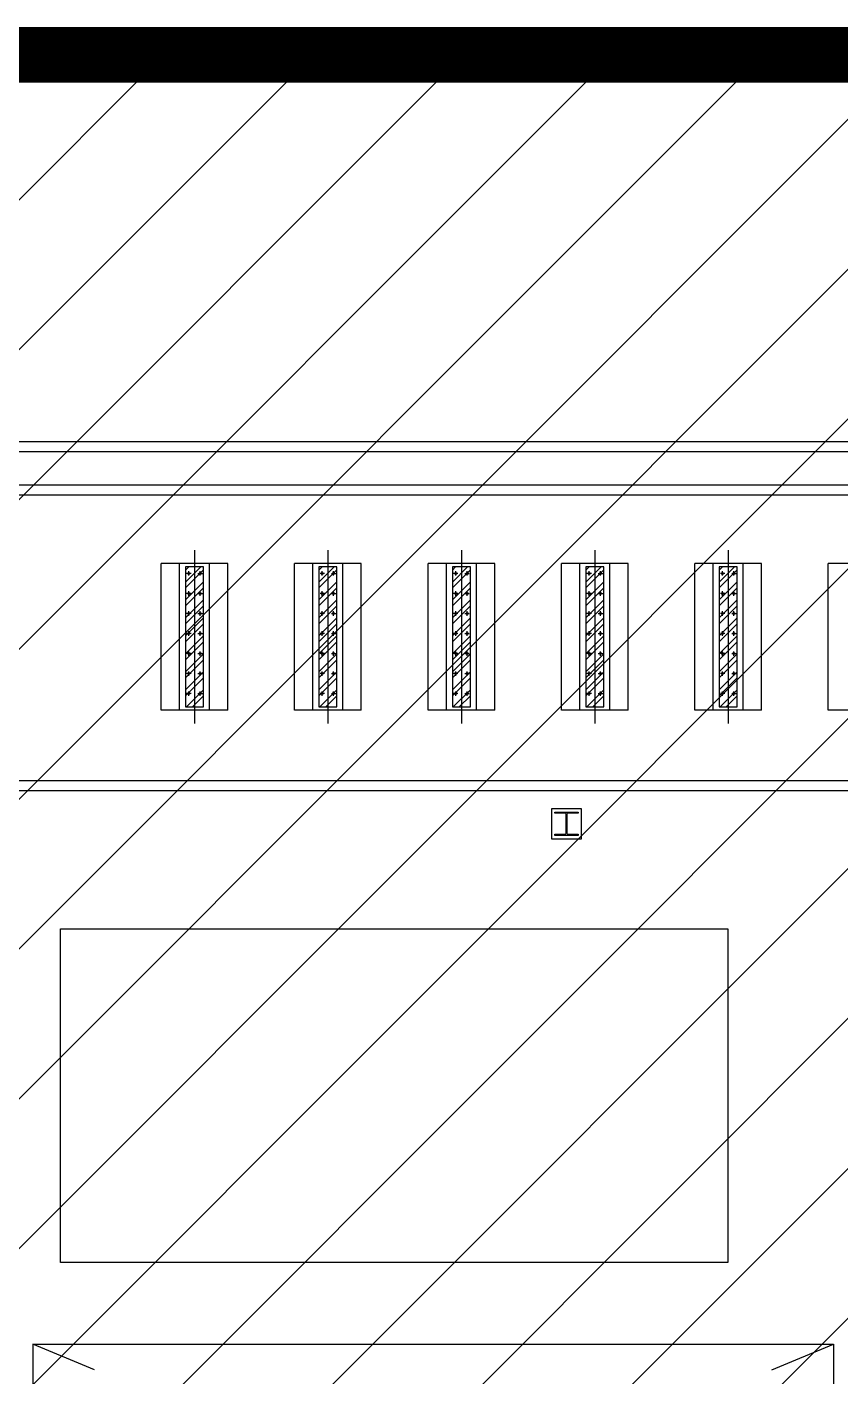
# Model space of a CAD drawing. Header units: millimetres. Extents: x -300 to 383236, y -195106 to -144646.
# Drawn here: x 374508 to 375239, y -149453 to -148241 of the extents above; entities that cross this region are included whole.
import ezdxf

# ---------------------------------------------------------------- set-up
doc = ezdxf.new("R2010")
doc.units = ezdxf.units.MM
doc.header["$LTSCALE"] = 60
doc.linetypes.add('CENTER', pattern=[2, 1.25, -0.25, 0.25, -0.25])
for name, color, linetype in [('BACK', 8, 'Continuous'), ('C_CEN', 1, 'CENTER'), ('C_STEEL', 2, 'Continuous')]:
    doc.layers.add(name, color=color, linetype=linetype)
doc.layers.add('DITCH', color=7, linetype='Continuous', lineweight=0)
doc.layers.add('ROAD', color=4, linetype='Continuous', lineweight=0)

# ---------------------------------------------------------------- blocks, each defined once
blk = doc.blocks.new('KEY PLAN_NEW')
h = blk.add_hatch()
h.set_pattern_fill('ANSI32', color=253, scale=0.4, angle=180, style=0)
h.set_pattern_definition([(225, (2131.564, 1563.6816), (2.6940768, -2.6940768), []), (225, (2129.768, 1563.6816), (2.6940768, -2.6940768), [])])
h.paths.add_polyline_path([(-2358.68, -1049.94), (-2358.68, -1007.94), (-2364.08, -1007.94), (-2364.08, -1049.94)])
h = blk.add_hatch()
h.set_pattern_fill('ANSI32', color=253, scale=0.4, angle=180, style=0)
h.set_pattern_definition([(225, (2171.564, 1563.6816), (2.6940768, -2.6940768), []), (225, (2169.768, 1563.6816), (2.6940768, -2.6940768), [])])
h.paths.add_polyline_path([(-2318.68, -1049.94), (-2318.68, -1007.94), (-2324.08, -1007.94), (-2324.08, -1049.94)])
h = blk.add_hatch()
h.set_pattern_fill('ANSI32', color=253, scale=0.4, angle=180, style=0)
h.set_pattern_definition([(225, (2211.564, 1563.6816), (2.6940768, -2.6940768), []), (225, (2209.768, 1563.6816), (2.6940768, -2.6940768), [])])
h.paths.add_polyline_path([(-2278.68, -1049.94), (-2278.68, -1007.94), (-2284.08, -1007.94), (-2284.08, -1049.94)])
h = blk.add_hatch()
h.set_pattern_fill('ANSI32', color=253, scale=0.4, angle=180, style=0)
h.set_pattern_definition([(225, (2251.564, 1563.6816), (2.6940768, -2.6940768), []), (225, (2249.768, 1563.6816), (2.6940768, -2.6940768), [])])
h.paths.add_polyline_path([(-2238.68, -1049.94), (-2238.68, -1007.94), (-2244.08, -1007.94), (-2244.08, -1049.94)])
h = blk.add_hatch()
h.set_pattern_fill('ANSI32', color=253, scale=0.4, angle=180, style=0)
h.set_pattern_definition([(225, (2291.564, 1563.6816), (2.6940768, -2.6940768), []), (225, (2289.768, 1563.6816), (2.6940768, -2.6940768), [])])
h.paths.add_polyline_path([(-2198.68, -1049.94), (-2198.68, -1007.94), (-2204.08, -1007.94), (-2204.08, -1049.94)])
h = blk.add_hatch()
h.set_pattern_fill('ANSI31', color=253, scale=2)
h.set_pattern_definition([(45, (-1396.921, -1800.0236), (-4.490128, 4.490128), [])])
edge = h.paths.add_edge_path()
edge.add_line((-2006.86, -1075.94), (-2006.86, -1091.94))
edge.add_line((-2006.86, -1091.94), (-2067.86, -1091.94))
edge.add_line((-2067.86, -1091.94), (-2067.86, -1375.94))
edge.add_line((-2067.86, -1375.94), (-2006.86, -1375.94))
edge.add_line((-2006.86, -1375.94), (-2006.86, -1391.94))
edge.add_line((-2006.86, -1391.94), (-2007.86, -1391.94))
edge.add_line((-2007.86, -1391.94), (-2007.86, -1488.94))
edge.add_line((-2007.86, -1488.94), (-2008.31, -1488.94))
edge.add_arc((-2028.72, -1493.5), 20.91, 12.5777, 76.5787)
edge.add_line((-2023.86, -1473.16), (-2023.86, -1391.94))
edge.add_line((-2023.86, -1391.94), (-2247.86, -1391.94))
edge.add_line((-2247.86, -1391.94), (-2247.86, -1488.94))
edge.add_line((-2247.86, -1488.94), (-2263.86, -1488.94))
edge.add_line((-2263.86, -1488.94), (-2263.86, -1452.18))
edge.add_line((-2263.86, -1452.18), (-2549.86, -1452.18))
edge.add_line((-2549.86, -1452.18), (-2549.86, -1488.94))
edge.add_line((-2549.86, -1488.94), (-2565.86, -1488.94))
edge.add_line((-2565.86, -1488.94), (-2565.86, -1427.94))
edge.add_line((-2565.86, -1427.94), (-2720.86, -1427.94))
edge.add_line((-2720.86, -1427.94), (-2720.86, -1411.94))
edge.add_line((-2720.86, -1411.94), (-2623.86, -1411.94))
edge.add_line((-2623.86, -1411.94), (-2623.86, -1075.94))
edge.add_line((-2623.86, -1075.94), (-2563.86, -1075.94))
edge.add_line((-2563.86, -1075.94), (-2563.86, -1071.94))
edge.add_line((-2563.86, -1071.94), (-2547.86, -1071.94))
edge.add_line((-2547.86, -1071.94), (-2547.86, -1091.94))
edge.add_line((-2547.86, -1091.94), (-2607.86, -1091.94))
edge.add_line((-2607.86, -1091.94), (-2607.86, -1411.94))
edge.add_line((-2607.86, -1411.94), (-2549.86, -1411.94))
edge.add_line((-2549.86, -1411.94), (-2549.86, -1436.18))
edge.add_line((-2549.86, -1436.18), (-2263.86, -1436.18))
edge.add_line((-2263.86, -1436.18), (-2263.86, -1375.94))
edge.add_line((-2263.86, -1375.94), (-2083.86, -1375.94))
edge.add_line((-2083.86, -1375.94), (-2083.86, -1075.94))
edge.add_line((-2083.86, -1075.94), (-2006.86, -1075.94))
at = {"color": 253}
for p, q in [((-2361.38, -1002.94), (-2361.38, -1054.94)), ((-2321.38, -1002.94), (-2321.38, -1054.94)), ((-2281.38, -1002.94), (-2281.38, -1054.94)), ((-2241.38, -1002.94), (-2241.38, -1054.94)), ((-2201.38, -1002.94), (-2201.38, -1054.94)), ((-2371.38, -1050.94), (-2371.38, -1006.94)), ((-2351.38, -1006.94), (-2371.38, -1006.94)), ((-2365.88, -1050.94), (-2365.88, -1006.94)), ((-2362.42, -1009.94), (-2363.74, -1009.94)), ((-2363.08, -1010.6), (-2363.08, -1009.28)), ((-2360.34, -1009.94), (-2359.02, -1009.94)), ((-2359.68, -1010.6), (-2359.68, -1009.28)), ((-2356.88, -1050.94), (-2356.88, -1006.94)), ((-2351.38, -1050.94), (-2351.38, -1006.94)), ((-2331.38, -1050.94), (-2331.38, -1006.94)), ((-2311.38, -1006.94), (-2331.38, -1006.94)), ((-2325.88, -1050.94), (-2325.88, -1006.94)), ((-2322.42, -1009.94), (-2323.74, -1009.94)), ((-2323.08, -1010.6), (-2323.08, -1009.28)), ((-2320.34, -1009.94), (-2319.02, -1009.94)), ((-2319.68, -1010.6), (-2319.68, -1009.28)), ((-2316.88, -1050.94), (-2316.88, -1006.94)), ((-2311.38, -1050.94), (-2311.38, -1006.94)), ((-2291.38, -1050.94), (-2291.38, -1006.94)), ((-2271.38, -1006.94), (-2291.38, -1006.94)), ((-2285.88, -1050.94), (-2285.88, -1006.94)), ((-2282.42, -1009.94), (-2283.74, -1009.94)), ((-2283.08, -1010.6), (-2283.08, -1009.28)), ((-2280.34, -1009.94), (-2279.02, -1009.94)), ((-2279.68, -1010.6), (-2279.68, -1009.28)), ((-2276.88, -1050.94), (-2276.88, -1006.94)), ((-2271.38, -1050.94), (-2271.38, -1006.94)), ((-2251.38, -1050.94), (-2251.38, -1006.94)), ((-2231.38, -1006.94), (-2251.38, -1006.94)), ((-2245.88, -1050.94), (-2245.88, -1006.94)), ((-2242.42, -1009.94), (-2243.74, -1009.94)), ((-2243.08, -1010.6), (-2243.08, -1009.28)), ((-2240.34, -1009.94), (-2239.02, -1009.94)), ((-2239.68, -1010.6), (-2239.68, -1009.28)), ((-2236.88, -1050.94), (-2236.88, -1006.94)), ((-2231.38, -1050.94), (-2231.38, -1006.94)), ((-2211.38, -1050.94), (-2211.38, -1006.94)), ((-2191.38, -1006.94), (-2211.38, -1006.94)), ((-2205.88, -1050.94), (-2205.88, -1006.94)), ((-2202.42, -1009.94), (-2203.74, -1009.94)), ((-2203.08, -1010.6), (-2203.08, -1009.28)), ((-2200.34, -1009.94), (-2199.02, -1009.94)), ((-2199.68, -1010.6), (-2199.68, -1009.28)), ((-2196.88, -1050.94), (-2196.88, -1006.94)), ((-2191.38, -1050.94), (-2191.38, -1006.94)), ((-2171.38, -1050.94), (-2171.38, -1006.94)), ((-2151.38, -1006.94), (-2171.38, -1006.94)), ((-2362.42, -1015.94), (-2363.74, -1015.94)), ((-2363.08, -1016.6), (-2363.08, -1015.28)), ((-2360.34, -1015.94), (-2359.02, -1015.94)), ((-2359.68, -1016.6), (-2359.68, -1015.28)), ((-2322.42, -1015.94), (-2323.74, -1015.94)), ((-2323.08, -1016.6), (-2323.08, -1015.28)), ((-2320.34, -1015.94), (-2319.02, -1015.94)), ((-2319.68, -1016.6), (-2319.68, -1015.28)), ((-2282.42, -1015.94), (-2283.74, -1015.94)), ((-2283.08, -1016.6), (-2283.08, -1015.28)), ((-2280.34, -1015.94), (-2279.02, -1015.94)), ((-2279.68, -1016.6), (-2279.68, -1015.28)), ((-2242.42, -1015.94), (-2243.74, -1015.94)), ((-2243.08, -1016.6), (-2243.08, -1015.28)), ((-2240.34, -1015.94), (-2239.02, -1015.94)), ((-2239.68, -1016.6), (-2239.68, -1015.28)), ((-2202.42, -1015.94), (-2203.74, -1015.94)), ((-2203.08, -1016.6), (-2203.08, -1015.28)), ((-2200.34, -1015.94), (-2199.02, -1015.94)), ((-2199.68, -1016.6), (-2199.68, -1015.28)), ((-2362.42, -1021.94), (-2363.74, -1021.94)), ((-2363.08, -1022.6), (-2363.08, -1021.28)), ((-2360.34, -1021.94), (-2359.02, -1021.94)), ((-2359.68, -1022.6), (-2359.68, -1021.28)), ((-2322.42, -1021.94), (-2323.74, -1021.94)), ((-2323.08, -1022.6), (-2323.08, -1021.28)), ((-2320.34, -1021.94), (-2319.02, -1021.94)), ((-2319.68, -1022.6), (-2319.68, -1021.28)), ((-2282.42, -1021.94), (-2283.74, -1021.94)), ((-2283.08, -1022.6), (-2283.08, -1021.28)), ((-2280.34, -1021.94), (-2279.02, -1021.94)), ((-2279.68, -1022.6), (-2279.68, -1021.28)), ((-2242.42, -1021.94), (-2243.74, -1021.94)), ((-2243.08, -1022.6), (-2243.08, -1021.28)), ((-2240.34, -1021.94), (-2239.02, -1021.94)), ((-2239.68, -1022.6), (-2239.68, -1021.28)), ((-2202.42, -1021.94), (-2203.74, -1021.94)), ((-2203.08, -1022.6), (-2203.08, -1021.28)), ((-2200.34, -1021.94), (-2199.02, -1021.94)), ((-2199.68, -1022.6), (-2199.68, -1021.28)), ((-2362.42, -1027.94), (-2363.74, -1027.94)), ((-2363.08, -1028.6), (-2363.08, -1027.28)), ((-2360.34, -1027.94), (-2359.02, -1027.94)), ((-2359.68, -1028.6), (-2359.68, -1027.28)), ((-2322.42, -1027.94), (-2323.74, -1027.94)), ((-2323.08, -1028.6), (-2323.08, -1027.28)), ((-2320.34, -1027.94), (-2319.02, -1027.94)), ((-2319.68, -1028.6), (-2319.68, -1027.28)), ((-2282.42, -1027.94), (-2283.74, -1027.94)), ((-2283.08, -1028.6), (-2283.08, -1027.28)), ((-2280.34, -1027.94), (-2279.02, -1027.94)), ((-2279.68, -1028.6), (-2279.68, -1027.28)), ((-2242.42, -1027.94), (-2243.74, -1027.94)), ((-2243.08, -1028.6), (-2243.08, -1027.28)), ((-2240.34, -1027.94), (-2239.02, -1027.94)), ((-2239.68, -1028.6), (-2239.68, -1027.28)), ((-2202.42, -1027.94), (-2203.74, -1027.94)), ((-2203.08, -1028.6), (-2203.08, -1027.28)), ((-2200.34, -1027.94), (-2199.02, -1027.94)), ((-2199.68, -1028.6), (-2199.68, -1027.28)), ((-2362.42, -1033.94), (-2363.74, -1033.94)), ((-2363.08, -1034.6), (-2363.08, -1033.28)), ((-2360.34, -1033.94), (-2359.02, -1033.94)), ((-2359.68, -1034.6), (-2359.68, -1033.28)), ((-2322.42, -1033.94), (-2323.74, -1033.94)), ((-2323.08, -1034.6), (-2323.08, -1033.28)), ((-2320.34, -1033.94), (-2319.02, -1033.94)), ((-2319.68, -1034.6), (-2319.68, -1033.28)), ((-2282.42, -1033.94), (-2283.74, -1033.94)), ((-2283.08, -1034.6), (-2283.08, -1033.28)), ((-2280.34, -1033.94), (-2279.02, -1033.94)), ((-2279.68, -1034.6), (-2279.68, -1033.28)), ((-2242.42, -1033.94), (-2243.74, -1033.94)), ((-2243.08, -1034.6), (-2243.08, -1033.28)), ((-2240.34, -1033.94), (-2239.02, -1033.94)), ((-2239.68, -1034.6), (-2239.68, -1033.28)), ((-2202.42, -1033.94), (-2203.74, -1033.94)), ((-2203.08, -1034.6), (-2203.08, -1033.28)), ((-2200.34, -1033.94), (-2199.02, -1033.94)), ((-2199.68, -1034.6), (-2199.68, -1033.28)), ((-2362.42, -1039.94), (-2363.74, -1039.94)), ((-2363.08, -1040.6), (-2363.08, -1039.28)), ((-2360.34, -1039.94), (-2359.02, -1039.94)), ((-2359.68, -1040.6), (-2359.68, -1039.28)), ((-2322.42, -1039.94), (-2323.74, -1039.94)), ((-2323.08, -1040.6), (-2323.08, -1039.28)), ((-2320.34, -1039.94), (-2319.02, -1039.94)), ((-2319.68, -1040.6), (-2319.68, -1039.28)), ((-2282.42, -1039.94), (-2283.74, -1039.94)), ((-2283.08, -1040.6), (-2283.08, -1039.28)), ((-2280.34, -1039.94), (-2279.02, -1039.94)), ((-2279.68, -1040.6), (-2279.68, -1039.28)), ((-2242.42, -1039.94), (-2243.74, -1039.94)), ((-2243.08, -1040.6), (-2243.08, -1039.28)), ((-2240.34, -1039.94), (-2239.02, -1039.94)), ((-2239.68, -1040.6), (-2239.68, -1039.28)), ((-2202.42, -1039.94), (-2203.74, -1039.94)), ((-2203.08, -1040.6), (-2203.08, -1039.28)), ((-2200.34, -1039.94), (-2199.02, -1039.94)), ((-2199.68, -1040.6), (-2199.68, -1039.28)), ((-2362.42, -1045.94), (-2363.74, -1045.94)), ((-2363.08, -1046.6), (-2363.08, -1045.28)), ((-2360.34, -1045.94), (-2359.02, -1045.94)), ((-2359.68, -1046.6), (-2359.68, -1045.28)), ((-2322.42, -1045.94), (-2323.74, -1045.94)), ((-2323.08, -1046.6), (-2323.08, -1045.28)), ((-2320.34, -1045.94), (-2319.02, -1045.94)), ((-2319.68, -1046.6), (-2319.68, -1045.28)), ((-2282.42, -1045.94), (-2283.74, -1045.94)), ((-2283.08, -1046.6), (-2283.08, -1045.28)), ((-2280.34, -1045.94), (-2279.02, -1045.94)), ((-2279.68, -1046.6), (-2279.68, -1045.28)), ((-2242.42, -1045.94), (-2243.74, -1045.94)), ((-2243.08, -1046.6), (-2243.08, -1045.28)), ((-2240.34, -1045.94), (-2239.02, -1045.94)), ((-2239.68, -1046.6), (-2239.68, -1045.28)), ((-2202.42, -1045.94), (-2203.74, -1045.94)), ((-2203.08, -1046.6), (-2203.08, -1045.28)), ((-2200.34, -1045.94), (-2199.02, -1045.94)), ((-2199.68, -1046.6), (-2199.68, -1045.28)), ((-2351.38, -1050.94), (-2371.38, -1050.94)), ((-2311.38, -1050.94), (-2331.38, -1050.94)), ((-2271.38, -1050.94), (-2291.38, -1050.94)), ((-2231.38, -1050.94), (-2251.38, -1050.94)), ((-2191.38, -1050.94), (-2211.38, -1050.94)), ((-2151.38, -1050.94), (-2171.38, -1050.94)), ((-2543.86, -1071.94, 46), (-2123.86, -1071.94, 46)), ((-2543.86, -1074.94, 46), (-2123.86, -1074.94, 46)), ((-2253.36, -1081.82, 46), (-2253.36, -1081.44, 46)), ((-2253.36, -1081.44, 46), (-2246.36, -1081.44, 46)), ((-2250.24, -1081.82, 46), (-2253.36, -1081.82, 46)), ((-2249.98, -1087.8, 46), (-2249.98, -1082.08, 46)), ((-2249.74, -1082.08, 46), (-2249.74, -1087.8, 46)), ((-2246.36, -1081.82, 46), (-2249.48, -1081.82, 46)), ((-2246.36, -1081.44, 46), (-2246.36, -1081.82, 46)), ((-2253.36, -1088.44, 46), (-2253.36, -1088.06, 46)), ((-2253.36, -1088.06, 46), (-2250.24, -1088.06, 46)), ((-2246.36, -1088.44, 46), (-2253.36, -1088.44, 46)), ((-2249.48, -1088.06, 46), (-2246.36, -1088.06, 46)), ((-2246.36, -1088.06, 46), (-2246.36, -1088.44, 46)), ((-2409.86, -1240.94, 46), (-2409.86, -1340.94, 46))]:
    blk.add_line(p, q, dxfattribs=at)
for points in [[(-2358.68, -1049.94), (-2358.68, -1007.94), (-2364.08, -1007.94), (-2364.08, -1049.94)], [(-2318.68, -1049.94), (-2318.68, -1007.94), (-2324.08, -1007.94), (-2324.08, -1049.94)], [(-2278.68, -1049.94), (-2278.68, -1007.94), (-2284.08, -1007.94), (-2284.08, -1049.94)], [(-2238.68, -1049.94), (-2238.68, -1007.94), (-2244.08, -1007.94), (-2244.08, -1049.94)], [(-2198.68, -1049.94), (-2198.68, -1007.94), (-2204.08, -1007.94), (-2204.08, -1049.94)]]:
    blk.add_lwpolyline(points, close=True, dxfattribs=at)
at = {"color": 253, "elevation": 46}
blk.add_lwpolyline([(-2401.51, -1116.43), (-2201.51, -1116.43), (-2201.51, -1216.43), (-2401.51, -1216.43)], close=True, dxfattribs=at)
blk.add_lwpolyline([(-2409.86, -1240.94), (-2169.86, -1240.94), (-2169.86, -1340.94), (-2409.86, -1340.94)], dxfattribs=at)
at = {"color": 253}
for centre in [(-2363.08, -1009.94), (-2359.68, -1009.94), (-2323.08, -1009.94), (-2319.68, -1009.94), (-2283.08, -1009.94), (-2279.68, -1009.94), (-2243.08, -1009.94), (-2239.68, -1009.94), (-2203.08, -1009.94), (-2199.68, -1009.94), (-2363.08, -1015.94), (-2359.68, -1015.94), (-2323.08, -1015.94), (-2319.68, -1015.94), (-2283.08, -1015.94), (-2279.68, -1015.94), (-2243.08, -1015.94), (-2239.68, -1015.94), (-2203.08, -1015.94), (-2199.68, -1015.94), (-2363.08, -1021.94), (-2359.68, -1021.94), (-2323.08, -1021.94), (-2319.68, -1021.94), (-2283.08, -1021.94), (-2279.68, -1021.94), (-2243.08, -1021.94), (-2239.68, -1021.94), (-2203.08, -1021.94), (-2199.68, -1021.94), (-2363.08, -1027.94), (-2359.68, -1027.94), (-2323.08, -1027.94), (-2319.68, -1027.94), (-2283.08, -1027.94), (-2279.68, -1027.94), (-2243.08, -1027.94), (-2239.68, -1027.94), (-2203.08, -1027.94), (-2199.68, -1027.94), (-2363.08, -1033.94), (-2359.68, -1033.94), (-2323.08, -1033.94), (-2319.68, -1033.94), (-2283.08, -1033.94), (-2279.68, -1033.94), (-2243.08, -1033.94), (-2239.68, -1033.94), (-2203.08, -1033.94), (-2199.68, -1033.94), (-2363.08, -1039.94), (-2359.68, -1039.94), (-2323.08, -1039.94), (-2319.68, -1039.94), (-2283.08, -1039.94), (-2279.68, -1039.94), (-2243.08, -1039.94), (-2239.68, -1039.94), (-2203.08, -1039.94), (-2199.68, -1039.94), (-2363.08, -1045.94), (-2359.68, -1045.94), (-2323.08, -1045.94), (-2319.68, -1045.94), (-2283.08, -1045.94), (-2279.68, -1045.94), (-2243.08, -1045.94), (-2239.68, -1045.94), (-2203.08, -1045.94), (-2199.68, -1045.94)]:
    blk.add_circle(centre, 0.3, dxfattribs=at)
for centre, start, end in [((-2250.24, -1082.08, 46), 0, 90), ((-2249.48, -1082.08, 46), 90, 180), ((-2250.24, -1087.8, 46), 270, 0), ((-2249.48, -1087.8, 46), 180, 270)]:
    blk.add_arc(centre, 0.26, start, end, dxfattribs=at)
at = {"layer": 'C_CEN', "color": 253, "linetype": 'CENTER', "lineweight": -3, "ltscale": 10}
blk.add_line((-3077.31, -850.42), (-1708.53, -850.42), dxfattribs=at)
at = {"layer": 'C_CEN', "color": 253}
for p, q in [((-2409.86, -1340.94, 46), (-2169.86, -1240.94, 46)), ((-2169.86, -1340.94, 46), (-2409.86, -1240.94, 46))]:
    blk.add_line(p, q, dxfattribs=at)
at = {"layer": 'C_STEEL', "color": 253, "elevation": 46}
blk.add_lwpolyline([(-2245.36, -1080.44), (-2254.36, -1080.44), (-2254.36, -1089.44), (-2245.36, -1089.44)], close=True, dxfattribs=at)
at = {"layer": 'DITCH', "color": 253, "lineweight": -3}
for p, q in [((-2885.31, -973.42), (-2189.85, -973.42)), ((-2189.85, -973.42), (-1730.42, -973.42)), ((-2885.31, -983.42), (-1730.42, -983.42)), ((-2885.31, -986.42), (-1727.42, -986.42))]:
    blk.add_line(p, q, dxfattribs=at)
at = {"layer": 'ROAD', "color": 253, "lineweight": -3}
for p, q in [((-2885.31, -970.42), (-2189.85, -970.42)), ((-2885.31, -970.42), (-2189.85, -970.42)), ((-2189.85, -970.42), (-1727.42, -970.42))]:
    blk.add_line(p, q, dxfattribs=at)

msp = doc.modelspace()

# ---------------------------------------------------------------- hatches: boundary and pattern name
h = msp.add_hatch()
h.set_pattern_fill('ANSI31', color=3, scale=30)
h.set_pattern_definition([(45, (370071.35, -304771.26), (-67.35192, 67.35192), [])])
h.paths.add_polyline_path([(376837.6, -151163.3), (373336.1, -151163.3), (373336.1, -148265.6), (376837.6, -148265.6)])

# ---------------------------------------------------------------- linework, layer by layer
at = {"layer": 'BACK', "color": 3, "const_width": 50, "elevation": 136.6}
msp.add_lwpolyline([(376837.6, -151163.3), (373336.1, -151163.3), (373336.1, -148265.6), (376837.6, -148265.6)], close=True, dxfattribs=at)

# ---------------------------------------------------------------- block references
at = {"xscale": 3, "yscale": 3, "zscale": 3}
msp.add_blockref('KEY PLAN_NEW', (381742.7, -145702.1), dxfattribs=at)

doc.saveas('drawing.dxf')
